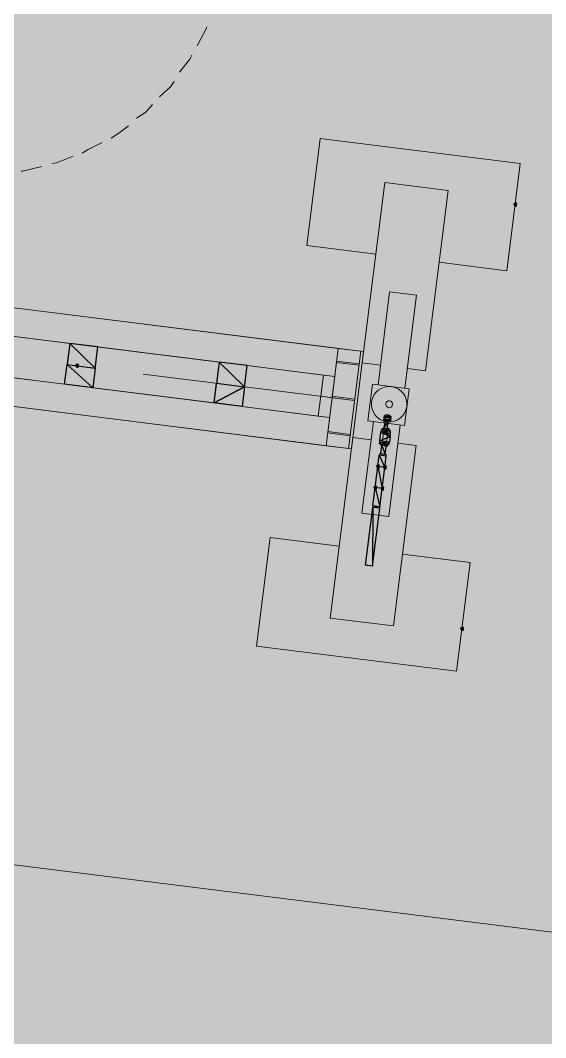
# Model space of a CAD drawing. Header units: metres. Extents: x -4 to 509425, y 7549 to 4732445.
# Drawn here: x 475991.06 to 475994.19, y 4719777.3 to 4719783.36 of the extents above; entities that cross this region are included whole.
import ezdxf

# ---------------------------------------------------------------- set-up
doc = ezdxf.new("R2010")
doc.units = ezdxf.units.M
doc.header["$LTSCALE"] = 0.01
doc.header["$MEASUREMENT"] = 0
doc.layers.get('0').update_dxf_attribs({"lineweight": 0})
doc.layers.add('_SUBESTACIÓN', color=1, linetype='Continuous')
doc.layers.add('SUBESTACION LA VID', color=253, linetype='Continuous')

# ---------------------------------------------------------------- blocks, each defined once
blk = doc.blocks.new('A$Cfff6051d')
at = {"layer": 'SUBESTACION LA VID', "transparency": 33554687}
h = blk.add_hatch(color=256, dxfattribs=at)
h.dxf.hatch_style = 2
h.paths.add_polyline_path([(475994.021, 4719782.2605), (475994.022, 4719782.2689), (475994.0136, 4719782.27), (475994.0042, 4719782.2626), (475994.0115, 4719782.2532), (475994.0199, 4719782.2521)])
h = blk.add_hatch(color=256, dxfattribs=at)
h.dxf.hatch_style = 2
h.paths.add_polyline_path([(475991.4091, 4719781.2996), (475991.4101, 4719781.308), (475991.4017, 4719781.309), (475991.3923, 4719781.3017), (475991.3996, 4719781.2922), (475991.408, 4719781.2912)])
h = blk.add_hatch(color=256, dxfattribs=at)
h.dxf.hatch_style = 2
h.paths.add_polyline_path([(475993.2024, 4719780.6993), (475993.2035, 4719780.7077), (475993.1951, 4719780.7088), (475993.1856, 4719780.7014), (475993.1929, 4719780.692), (475993.2013, 4719780.6909)])
h = blk.add_hatch(color=256, dxfattribs=at)
h.dxf.hatch_style = 2
h.paths.add_polyline_path([(475993.2444, 4719780.694), (475993.2455, 4719780.7024), (475993.2371, 4719780.7035), (475993.2276, 4719780.6962), (475993.2349, 4719780.6867), (475993.2434, 4719780.6856)])
h = blk.add_hatch(color=256, dxfattribs=at)
h.dxf.hatch_style = 2
h.paths.add_polyline_path([(475993.1866, 4719780.5733), (475993.1877, 4719780.5817), (475993.1793, 4719780.5828), (475993.1698, 4719780.5754), (475993.1772, 4719780.566), (475993.1856, 4719780.5649)])
h = blk.add_hatch(color=256, dxfattribs=at)
h.dxf.hatch_style = 2
h.paths.add_polyline_path([(475993.2286, 4719780.568), (475993.2297, 4719780.5764), (475993.2213, 4719780.5775), (475993.2118, 4719780.5702), (475993.2192, 4719780.5607), (475993.2276, 4719780.5596)])
h = blk.add_hatch(color=256, dxfattribs=at)
h.dxf.hatch_style = 2
h.paths.add_polyline_path([(475993.704, 4719779.732), (475993.705, 4719779.7404), (475993.6966, 4719779.7415), (475993.6872, 4719779.7341), (475993.6945, 4719779.7247), (475993.7029, 4719779.7236)])
at = {"layer": 'SUBESTACION LA VID', "lineweight": 15}
for p, q in [((475993.1092, 4719781.3851), (475980.0971, 4719783.0164)), ((475992.9369, 4719781.236), (475980.2188, 4719782.8305)), ((475992.9064, 4719780.9924), (475980.1883, 4719782.5869)), ((475993.0365, 4719780.8054), (475980.0244, 4719782.4368)), ((475991.3271, 4719781.1904), (475991.3577, 4719781.434)), ((475991.4951, 4719781.1693), (475991.5257, 4719781.4129)), ((475992.8853, 4719780.8244), (475992.958, 4719781.404)), ((475993.0924, 4719781.3872), (475993.0197, 4719780.8075)), ((475993.1092, 4719781.3851), (475993.0365, 4719780.8054)), ((475992.2176, 4719781.0788), (475992.2481, 4719781.3224)), ((475993.0819, 4719781.3032), (475992.9475, 4719781.32)), ((475993.0555, 4719781.0932), (475991.7955, 4719781.2511)), ((475992.3856, 4719781.0577), (475992.4161, 4719781.3013)), ((475993.0555, 4719781.0932), (475992.9211, 4719781.11)), ((475993.0566, 4719781.1016), (475992.9222, 4719781.1184)), ((475993.2361, 4719780.9681), (475993.2277, 4719780.9009)), ((475993.2529, 4719780.966), (475993.2445, 4719780.8988)), ((475993.0292, 4719780.8831), (475992.8948, 4719780.9)), ((475993.0303, 4719780.8915), (475992.8959, 4719780.9084)), ((475993.2109, 4719780.903), (475993.2046, 4719780.8526)), ((475993.2277, 4719780.9009), (475993.2214, 4719780.8505)), ((475993.2361, 4719780.8999), (475993.2361, 4719780.8999)), ((475993.2529, 4719780.8978), (475993.2466, 4719780.8474)), ((475993.2697, 4719780.8957), (475993.2634, 4719780.8453)), ((475993.2035, 4719780.776), (475993.2371, 4719780.7718)), ((475993.2182, 4719780.8253), (475993.2119, 4719780.7749)), ((475993.2434, 4719780.8222), (475993.2371, 4719780.7718)), ((475993.236, 4719780.7634), (475993.236, 4719780.7634)), ((475993.2444, 4719780.7623), (475993.236, 4719780.6951)), ((475993.194, 4719780.7004), (475993.1782, 4719780.5744)), ((475993.194, 4719780.7004), (475993.236, 4719780.6951)), ((475993.236, 4719780.6951), (475993.2202, 4719780.5691)), ((475993.2202, 4719780.5691), (475993.2065, 4719780.4599)), ((475993.1645, 4719780.4652), (475993.2065, 4719780.4599)), ((475993.1635, 4719780.4568), (475993.1203, 4719780.1123)), ((475993.2055, 4719780.4515), (475993.1623, 4719780.1071)), ((476076.4761, 4719767.6143), (475978.9986, 4719779.835))]:
    blk.add_line(p, q, dxfattribs=at)
at = {"layer": 'SUBESTACION LA VID', "lineweight": 0}
for p, q in [((475990.4367, 4719781.302), (475991.3271, 4719781.1904)), ((475992.8853, 4719780.8244), (475993.0365, 4719780.8054))]:
    blk.add_line(p, q, dxfattribs=at)
at = {"layer": 'SUBESTACION LA VID', "lineweight": 15}
for points in [[(475992.1175, 4719783.2073), (475992.1732, 4719783.3113), (475992.1743, 4719783.3197)], [(475992.0125, 4719783.0499), (475992.0734, 4719783.1275), (475992.0849, 4719783.1517)], [(475992.958, 4719781.404), (475990.5807, 4719781.702), (475990.587, 4719781.7525), (475990.5618, 4719781.7556), (475990.5555, 4719781.7052), (475986.6073, 4719782.2002), (475986.6137, 4719782.2506), (475986.5969, 4719782.2527), (475986.5905, 4719782.2023), (475982.6424, 4719782.6973), (475982.6487, 4719782.7477), (475982.6235, 4719782.7508), (475982.6172, 4719782.7004), (475980.2399, 4719782.9985)], [(475990.6352, 4719781.5246), (475991.3577, 4719781.434), (475991.3419, 4719781.308), (475991.5099, 4719781.2869), (475991.5257, 4719781.4129), (475992.2481, 4719781.3224), (475992.2323, 4719781.1964), (475992.4003, 4719781.1753), (475992.4161, 4719781.3013), (475992.8697, 4719781.2444), (475992.8539, 4719781.1184), (475992.9211, 4719781.11), (475992.958, 4719781.404)], [(475991.8916, 4719782.9029), (475991.9589, 4719782.9627), (475991.9799, 4719782.9942)], [(475991.7561, 4719782.7748), (475991.8118, 4719782.8105), (475991.8517, 4719782.8567)], [(475991.6049, 4719782.6573), (475991.6511, 4719782.6856), (475991.7078, 4719782.7297)], [(475992.8853, 4719780.8244), (475990.508, 4719781.1224), (475990.5017, 4719781.072), (475990.4765, 4719781.0752), (475990.4828, 4719781.1256), (475986.5347, 4719781.6206), (475986.5283, 4719781.5702), (475986.5115, 4719781.5723), (475986.5179, 4719781.6227), (475982.5697, 4719782.1177), (475982.5634, 4719782.0672), (475982.5382, 4719782.0704), (475982.5445, 4719782.1208), (475980.1672, 4719782.4189)], [(475990.6047, 4719781.281), (475991.3271, 4719781.1904), (475991.3419, 4719781.308), (475991.5099, 4719781.2869), (475991.4951, 4719781.1693), (475992.2176, 4719781.0788), (475992.2323, 4719781.1964), (475992.4003, 4719781.1753), (475992.3856, 4719781.0577), (475992.8392, 4719781.0008), (475992.8539, 4719781.1184), (475992.9211, 4719781.11), (475992.8853, 4719780.8244)], [(475993.5599, 4719781.9173), (475993.9631, 4719781.8667), (475994.0431, 4719782.5052), (475992.8503, 4719782.6547), (475992.7702, 4719782.0163), (475993.1819, 4719781.9647)], [(475991.4316, 4719782.5681), (475991.4683, 4719782.5891), (475991.5503, 4719782.63)], [(475991.253, 4719782.5051), (475991.2793, 4719782.5104), (475991.378, 4719782.5492)], [(475991.0682, 4719782.46), (475991.0766, 4719782.459), (475991.1911, 4719782.4873)], [(475993.3696, 4719781.2842), (475993.4788, 4719781.2705), (475993.6136, 4719782.3457), (475993.2356, 4719782.3931), (475993.1008, 4719781.3179), (475993.21, 4719781.3042)], [(475993.3548, 4719781.1666), (475993.4243, 4719781.721), (475993.2647, 4719781.741), (475993.1952, 4719781.1866)], [(475992.8853, 4719780.8244), (475993.0365, 4719780.8054), (475993.1092, 4719781.3851), (475992.958, 4719781.404), (475992.8853, 4719780.8244)], [(475993.0829, 4719781.3116), (475992.9485, 4719781.3284), (475992.9475, 4719781.32)], [(475992.9369, 4719781.236), (475992.8697, 4719781.2444), (475992.8392, 4719781.0008), (475992.9064, 4719780.9924)], [(475993.1342, 4719780.9724), (475993.3527, 4719780.945), (475993.38, 4719781.1634), (475993.1616, 4719781.1908), (475993.1342, 4719780.9724)], [(475993.1623, 4719780.1071), (475993.1203, 4719780.1123), (475993.1635, 4719780.4568), (475993.1645, 4719780.4652), (475993.1782, 4719780.5744), (475993.194, 4719780.7004), (475993.2024, 4719780.7676), (475993.2035, 4719780.776), (475993.2119, 4719780.7749), (475993.2182, 4719780.8253), (475993.2098, 4719780.8264), (475993.2109, 4719780.8348), (475993.2025, 4719780.8358), (475993.2035, 4719780.8442), (475993.2046, 4719780.8526), (475993.2109, 4719780.903), (475993.2119, 4719780.9114), (475993.2214, 4719780.9188), (475993.2308, 4719780.9261), (475993.2361, 4719780.9681), (475993.2288, 4719780.9776), (475993.2298, 4719780.986), (475993.2309, 4719780.9944), (475993.2319, 4719781.0028), (475993.2403, 4719781.0017), (475993.2414, 4719781.0101), (475993.2498, 4719781.0091), (475993.2582, 4719781.008), (475993.2655, 4719780.9986), (475993.2739, 4719780.9975), (475993.2729, 4719780.9891), (475993.2718, 4719780.9807), (475993.2708, 4719780.9723), (475993.2624, 4719780.9734), (475993.2613, 4719780.965), (475993.2529, 4719780.966), (475993.2476, 4719780.924), (475993.256, 4719780.923), (475993.255, 4719780.9146), (475993.2634, 4719780.9135), (475993.2623, 4719780.9051), (475993.2707, 4719780.9041), (475993.2697, 4719780.8957), (475993.2686, 4719780.8873), (475993.2676, 4719780.8789), (475993.2634, 4719780.8453), (475993.2623, 4719780.8369), (475993.2529, 4719780.8295), (475993.2518, 4719780.8211), (475993.2434, 4719780.8222), (475993.2371, 4719780.7718), (475993.2455, 4719780.7707), (475993.2444, 4719780.7623), (475993.236, 4719780.6951), (475993.2202, 4719780.5691), (475993.2065, 4719780.4599), (475993.2055, 4719780.4515), (475993.1623, 4719780.1071)], [(475993.3275, 4719780.9481), (475993.259, 4719780.4021), (475993.0994, 4719780.4221), (475993.1678, 4719780.9682)], [(475993.3138, 4719780.8389), (475993.423, 4719780.8252), (475993.2882, 4719779.75), (475992.9101, 4719779.7974), (475993.045, 4719780.8726), (475993.1542, 4719780.8589)], [(475993.2024, 4719780.7676), (475993.2024, 4719780.7676), (475993.194, 4719780.7004)], [(475993.1782, 4719780.5744), (475993.2202, 4719780.5691), (475993.1782, 4719780.5744), (475993.1645, 4719780.4652)], [(475993.1645, 4719780.4652), (475993.1635, 4719780.4568), (475993.2055, 4719780.4515), (475993.2065, 4719780.4599)], [(475993.3419, 4719780.1784), (475993.7451, 4719780.1279), (475993.664, 4719779.481), (475992.4712, 4719779.6306), (475992.5522, 4719780.2774), (475992.9639, 4719780.2258)], [(475993.1203, 4719780.1123), (475993.1287, 4719780.1113), (475993.1539, 4719780.1081), (475993.1623, 4719780.1071)]]:
    blk.add_lwpolyline(points, dxfattribs=at)
at = {"layer": 'SUBESTACION LA VID'}
for points in [[(475994.021, 4719782.2605), (475994.022, 4719782.2689), (475994.0136, 4719782.27), (475994.0042, 4719782.2626), (475994.0115, 4719782.2532), (475994.0199, 4719782.2521)], [(475991.3419, 4719781.308), (475991.5099, 4719781.2869), (475991.3577, 4719781.434)], [(475991.5099, 4719781.2869), (475991.5257, 4719781.4129), (475991.3577, 4719781.434)], [(475992.2323, 4719781.1964), (475992.4003, 4719781.1753), (475992.2481, 4719781.3224)], [(475992.4003, 4719781.1753), (475992.4161, 4719781.3013), (475992.2481, 4719781.3224)], [(475991.3271, 4719781.1904), (475991.3419, 4719781.308), (475991.4951, 4719781.1693)], [(475991.4951, 4719781.1693), (475991.3419, 4719781.308), (475991.5099, 4719781.2869)], [(475991.4091, 4719781.2996), (475991.4101, 4719781.308), (475991.4017, 4719781.309), (475991.3923, 4719781.3017), (475991.3996, 4719781.2922), (475991.408, 4719781.2912)], [(475992.2176, 4719781.0788), (475992.2323, 4719781.1964), (475992.4003, 4719781.1753)], [(475992.3856, 4719781.0577), (475992.2176, 4719781.0788), (475992.4003, 4719781.1753)], [(475993.2024, 4719780.6993), (475993.2035, 4719780.7077), (475993.1951, 4719780.7088), (475993.1856, 4719780.7014), (475993.1929, 4719780.692), (475993.2013, 4719780.6909)], [(475993.2444, 4719780.694), (475993.2455, 4719780.7024), (475993.2371, 4719780.7035), (475993.2276, 4719780.6962), (475993.2349, 4719780.6867), (475993.2434, 4719780.6856)], [(475993.1866, 4719780.5733), (475993.1877, 4719780.5817), (475993.1793, 4719780.5828), (475993.1698, 4719780.5754), (475993.1772, 4719780.566), (475993.1856, 4719780.5649)], [(475993.2286, 4719780.568), (475993.2297, 4719780.5764), (475993.2213, 4719780.5775), (475993.2118, 4719780.5702), (475993.2192, 4719780.5607), (475993.2276, 4719780.5596)], [(475993.704, 4719779.732), (475993.705, 4719779.7404), (475993.6966, 4719779.7415), (475993.6872, 4719779.7341), (475993.6945, 4719779.7247), (475993.7029, 4719779.7236)]]:
    blk.add_lwpolyline(points, close=True, dxfattribs=at)
at = {"layer": 'SUBESTACION LA VID', "lineweight": 0}
for points in [[(475994.021, 4719782.2605), (475994.022, 4719782.2689), (475994.0136, 4719782.27), (475994.0042, 4719782.2626), (475994.0115, 4719782.2532), (475994.0199, 4719782.2521)], [(475991.3419, 4719781.308), (475991.5099, 4719781.2869), (475991.3577, 4719781.434)], [(475991.5099, 4719781.2869), (475991.5257, 4719781.4129), (475991.3577, 4719781.434)], [(475992.2323, 4719781.1964), (475992.4003, 4719781.1753), (475992.2481, 4719781.3224)], [(475992.4003, 4719781.1753), (475992.4161, 4719781.3013), (475992.2481, 4719781.3224)], [(475991.3271, 4719781.1904), (475991.3419, 4719781.308), (475991.4951, 4719781.1693)], [(475991.4951, 4719781.1693), (475991.3419, 4719781.308), (475991.5099, 4719781.2869)], [(475991.4091, 4719781.2996), (475991.4101, 4719781.308), (475991.4017, 4719781.309), (475991.3923, 4719781.3017), (475991.3996, 4719781.2922), (475991.408, 4719781.2912)], [(475992.2176, 4719781.0788), (475992.2323, 4719781.1964), (475992.4003, 4719781.1753)], [(475992.3856, 4719781.0577), (475992.2176, 4719781.0788), (475992.4003, 4719781.1753)], [(475993.2024, 4719780.6993), (475993.2035, 4719780.7077), (475993.1951, 4719780.7088), (475993.1856, 4719780.7014), (475993.1929, 4719780.692), (475993.2013, 4719780.6909)], [(475993.2444, 4719780.694), (475993.2455, 4719780.7024), (475993.2371, 4719780.7035), (475993.2276, 4719780.6962), (475993.2349, 4719780.6867), (475993.2434, 4719780.6856)], [(475993.1866, 4719780.5733), (475993.1877, 4719780.5817), (475993.1793, 4719780.5828), (475993.1698, 4719780.5754), (475993.1772, 4719780.566), (475993.1856, 4719780.5649)], [(475993.2286, 4719780.568), (475993.2297, 4719780.5764), (475993.2213, 4719780.5775), (475993.2118, 4719780.5702), (475993.2192, 4719780.5607), (475993.2276, 4719780.5596)], [(475993.704, 4719779.732), (475993.705, 4719779.7404), (475993.6966, 4719779.7415), (475993.6872, 4719779.7341), (475993.6945, 4719779.7247), (475993.7029, 4719779.7236)]]:
    blk.add_lwpolyline(points, close=True, dxfattribs=at)
for points in [[(475991.3577, 4719781.434), (475990.4672, 4719781.5456), (475987.8211, 4719781.8774)], [(475992.4161, 4719781.3013), (475991.3577, 4719781.434), (475992.2481, 4719781.3224)], [(475992.3856, 4719781.0577), (475991.3271, 4719781.1904), (475992.2176, 4719781.0788)], [(475993.2582, 4719781.008), (475993.2414, 4719781.0101), (475993.2655, 4719780.9986), (475993.2403, 4719781.0017), (475993.2655, 4719780.9986), (475993.2403, 4719781.0017)], [(475993.2498, 4719781.0091), (475993.2582, 4719781.008), (475993.2498, 4719781.0091)], [(475993.2718, 4719780.9807), (475993.2288, 4719780.9776), (475993.2708, 4719780.9723), (475993.2288, 4719780.9776), (475993.2708, 4719780.9723)], [(475993.2288, 4719780.9776), (475993.2624, 4719780.9734), (475993.2288, 4719780.9776)], [(475993.2718, 4719780.9807), (475993.2298, 4719780.986), (475993.2718, 4719780.9807), (475993.2298, 4719780.986), (475993.2718, 4719780.9807), (475993.2298, 4719780.986)], [(475993.2739, 4719780.9975), (475993.2319, 4719781.0028), (475993.2729, 4719780.9891), (475993.2309, 4719780.9944), (475993.2729, 4719780.9891), (475993.2309, 4719780.9944), (475993.2729, 4719780.9891)], [(475993.2655, 4719780.9986), (475993.2319, 4719781.0028), (475993.2655, 4719780.9986)], [(475993.2372, 4719780.9765), (475993.2624, 4719780.9734), (475993.2361, 4719780.9681), (475993.2613, 4719780.965), (475993.2361, 4719780.9681), (475993.2613, 4719780.965), (475993.2361, 4719780.9681), (475993.2613, 4719780.965)], [(475993.2308, 4719780.9261), (475993.255, 4719780.9146), (475993.2214, 4719780.9188), (475993.2634, 4719780.9135), (475993.2214, 4719780.9188), (475993.2623, 4719780.9051), (475993.2119, 4719780.9114), (475993.2707, 4719780.9041), (475993.2119, 4719780.9114), (475993.2697, 4719780.8957), (475993.2109, 4719780.903), (475993.2697, 4719780.8957), (475993.2109, 4719780.903), (475993.2686, 4719780.8873), (475993.2109, 4719780.903), (475993.2676, 4719780.8789)], [(475993.256, 4719780.923), (475993.2308, 4719780.9261), (475993.256, 4719780.923), (475993.2308, 4719780.9261), (475993.256, 4719780.923)], [(475993.2046, 4719780.8526), (475993.2634, 4719780.8453), (475993.2035, 4719780.8442), (475993.2623, 4719780.8369), (475993.2035, 4719780.8442), (475993.2623, 4719780.8369), (475993.2025, 4719780.8358), (475993.2613, 4719780.8285)], [(475993.2025, 4719780.8358), (475993.2529, 4719780.8295), (475993.2109, 4719780.8348), (475993.2529, 4719780.8295), (475993.2098, 4719780.8264), (475993.2518, 4719780.8211)], [(475993.2098, 4719780.8264), (475993.2434, 4719780.8222), (475993.2182, 4719780.8253), (475993.2434, 4719780.8222), (475993.2182, 4719780.8253)], [(475993.2444, 4719780.7623), (475993.2024, 4719780.7676), (475993.2444, 4719780.7623)], [(475993.2371, 4719780.7718), (475993.2035, 4719780.776), (475993.2371, 4719780.7718), (475993.2035, 4719780.776), (475993.2455, 4719780.7707), (475993.2035, 4719780.776), (475993.2455, 4719780.7707), (475993.2035, 4719780.776), (475993.2455, 4719780.7707), (475993.2035, 4719780.776), (475993.2455, 4719780.7707)], [(475993.194, 4719780.7004), (475993.236, 4719780.6951), (475993.194, 4719780.7004), (475993.236, 4719780.6951), (475993.194, 4719780.7004), (475993.236, 4719780.6951), (475993.194, 4719780.7004), (475993.236, 4719780.6951), (475993.194, 4719780.7004), (475993.236, 4719780.6951), (475993.194, 4719780.7004), (475993.236, 4719780.6951)], [(475993.2202, 4719780.5691), (475993.1782, 4719780.5744), (475993.2202, 4719780.5691)], [(475993.1645, 4719780.4652), (475993.2055, 4719780.4515), (475993.1635, 4719780.4568)]]:
    blk.add_lwpolyline(points, dxfattribs=at)
at = {"layer": 'SUBESTACION LA VID', "lineweight": 15}
for points, knots in [([(475993.2487, 4719780.9665), (475993.3067, 4719780.9593), (475993.3596, 4719781.0004), (475993.3669, 4719781.0584), (475993.3741, 4719781.1164), (475993.333, 4719781.1693), (475993.275, 4719781.1766), (475993.217, 4719781.1838), (475993.1641, 4719781.1427), (475993.1569, 4719781.0847), (475993.1496, 4719781.0267), (475993.1907, 4719780.9738), (475993.2487, 4719780.9665)], [0, 0, 0, 0, 1, 1, 1, 2, 2, 2, 3, 3, 3, 4, 4, 4, 4]), ([(475993.2592, 4719781.0505), (475993.2708, 4719781.0491), (475993.2814, 4719781.0573), (475993.2829, 4719781.0689), (475993.2843, 4719781.0805), (475993.2761, 4719781.0911), (475993.2645, 4719781.0925), (475993.2529, 4719781.094), (475993.2423, 4719781.0858), (475993.2409, 4719781.0742), (475993.2394, 4719781.0626), (475993.2476, 4719781.052), (475993.2592, 4719781.0505)], [0, 0, 0, 0, 1, 1, 1, 2, 2, 2, 3, 3, 3, 4, 4, 4, 4]), ([(475993.2567, 4719780.9671), (475993.2665, 4719780.9696), (475993.2731, 4719780.9788), (475993.2725, 4719780.9889), (475993.2718, 4719780.999), (475993.264, 4719781.0073), (475993.254, 4719781.0085), (475993.2439, 4719781.0098), (475993.2344, 4719781.0038), (475993.2312, 4719780.9941), (475993.2281, 4719780.9845), (475993.2322, 4719780.9739), (475993.2411, 4719780.969)], [0, 0, 0, 0, 1, 1, 1, 2, 2, 2, 3, 3, 3, 4, 4, 4, 4]), ([(475993.2387, 4719780.9891), (475993.2379, 4719780.9822), (475993.2428, 4719780.9758), (475993.2498, 4719780.9749), (475993.2567, 4719780.9741), (475993.2631, 4719780.979), (475993.2639, 4719780.986), (475993.2648, 4719780.9929), (475993.2599, 4719780.9993), (475993.2529, 4719781.0001), (475993.246, 4719781.001), (475993.2396, 4719780.9961), (475993.2387, 4719780.9891)], [0, 0, 0, 0, 1, 1, 1, 2, 2, 2, 3, 3, 3, 4, 4, 4, 4]), ([(475993.2219, 4719780.8547), (475993.221, 4719780.8478), (475993.2259, 4719780.8414), (475993.2329, 4719780.8405), (475993.2399, 4719780.8397), (475993.2462, 4719780.8446), (475993.2471, 4719780.8516)], [0, 0, 0, 0, 1, 1, 1, 2, 2, 2, 2])]:
    blk.add_open_spline(points, degree=3, knots=knots, dxfattribs=at)
at = {"layer": 'SUBESTACION LA VID'}
for points in [[(475993.2361, 4719780.9681), (475993.2361, 4719780.9681), (475993.2529, 4719780.966), (475993.2529, 4719780.966), (475993.2529, 4719780.966), (475993.2308, 4719780.9261), (475993.2308, 4719780.9261), (475993.2308, 4719780.9261), (475993.2361, 4719780.9681), (475993.2361, 4719780.9681)], [(475993.2529, 4719780.966), (475993.2529, 4719780.966), (475993.2308, 4719780.9261), (475993.2308, 4719780.9261), (475993.2308, 4719780.9261), (475993.2476, 4719780.924), (475993.2476, 4719780.924), (475993.2476, 4719780.924), (475993.2529, 4719780.966), (475993.2529, 4719780.966)], [(475993.2109, 4719780.903), (475993.2109, 4719780.903), (475993.2676, 4719780.8789), (475993.2676, 4719780.8789), (475993.2676, 4719780.8789), (475993.2046, 4719780.8526), (475993.2046, 4719780.8526), (475993.2046, 4719780.8526), (475993.2109, 4719780.903), (475993.2109, 4719780.903)], [(475993.2676, 4719780.8789), (475993.2676, 4719780.8789), (475993.2046, 4719780.8526), (475993.2046, 4719780.8526), (475993.2046, 4719780.8526), (475993.2634, 4719780.8453), (475993.2634, 4719780.8453), (475993.2634, 4719780.8453), (475993.2676, 4719780.8789), (475993.2676, 4719780.8789)], [(475993.194, 4719780.7004), (475993.194, 4719780.7004), (475993.236, 4719780.6951), (475993.236, 4719780.6951), (475993.236, 4719780.6951), (475993.2024, 4719780.7676), (475993.2024, 4719780.7676), (475993.2024, 4719780.7676), (475993.194, 4719780.7004), (475993.194, 4719780.7004)], [(475993.236, 4719780.6951), (475993.236, 4719780.6951), (475993.2024, 4719780.7676), (475993.2024, 4719780.7676), (475993.2024, 4719780.7676), (475993.2444, 4719780.7623), (475993.2444, 4719780.7623), (475993.2444, 4719780.7623), (475993.236, 4719780.6951), (475993.236, 4719780.6951)], [(475993.2119, 4719780.7749), (475993.2119, 4719780.7749), (475993.2371, 4719780.7718), (475993.2371, 4719780.7718), (475993.2371, 4719780.7718), (475993.2182, 4719780.8253), (475993.2182, 4719780.8253), (475993.2182, 4719780.8253), (475993.2119, 4719780.7749), (475993.2119, 4719780.7749)], [(475993.2371, 4719780.7718), (475993.2371, 4719780.7718), (475993.2182, 4719780.8253), (475993.2182, 4719780.8253), (475993.2182, 4719780.8253), (475993.2434, 4719780.8222), (475993.2434, 4719780.8222), (475993.2434, 4719780.8222), (475993.2371, 4719780.7718), (475993.2371, 4719780.7718)], [(475993.1782, 4719780.5744), (475993.1782, 4719780.5744), (475993.2202, 4719780.5691), (475993.2202, 4719780.5691), (475993.2202, 4719780.5691), (475993.194, 4719780.7004), (475993.194, 4719780.7004), (475993.194, 4719780.7004), (475993.1782, 4719780.5744), (475993.1782, 4719780.5744)], [(475993.2202, 4719780.5691), (475993.2202, 4719780.5691), (475993.194, 4719780.7004), (475993.194, 4719780.7004), (475993.194, 4719780.7004), (475993.236, 4719780.6951), (475993.236, 4719780.6951), (475993.236, 4719780.6951), (475993.2202, 4719780.5691), (475993.2202, 4719780.5691)], [(475993.1645, 4719780.4652), (475993.1645, 4719780.4652), (475993.2065, 4719780.4599), (475993.2065, 4719780.4599), (475993.2065, 4719780.4599), (475993.1782, 4719780.5744), (475993.1782, 4719780.5744), (475993.1782, 4719780.5744), (475993.1645, 4719780.4652), (475993.1645, 4719780.4652)], [(475993.2065, 4719780.4599), (475993.2065, 4719780.4599), (475993.1782, 4719780.5744), (475993.1782, 4719780.5744), (475993.1782, 4719780.5744), (475993.2202, 4719780.5691), (475993.2202, 4719780.5691), (475993.2202, 4719780.5691), (475993.2065, 4719780.4599), (475993.2065, 4719780.4599)], [(475993.1203, 4719780.1123), (475993.1203, 4719780.1123), (475993.1623, 4719780.1071), (475993.1623, 4719780.1071), (475993.1623, 4719780.1071), (475993.1635, 4719780.4568), (475993.1635, 4719780.4568), (475993.1635, 4719780.4568), (475993.1203, 4719780.1123), (475993.1203, 4719780.1123)], [(475993.1623, 4719780.1071), (475993.1623, 4719780.1071), (475993.1635, 4719780.4568), (475993.1635, 4719780.4568), (475993.1635, 4719780.4568), (475993.2055, 4719780.4515), (475993.2055, 4719780.4515), (475993.2055, 4719780.4515), (475993.1623, 4719780.1071), (475993.1623, 4719780.1071)]]:
    blk.add_open_spline(points, degree=3, knots=[0, 0, 0, 0, 1, 1, 1, 2, 2, 2, 3, 3, 3, 3], dxfattribs=at)
at = {"layer": 'SUBESTACION LA VID', "lineweight": 0}
for points in [[(475993.2361, 4719780.9681), (475993.2361, 4719780.9681), (475993.2529, 4719780.966), (475993.2529, 4719780.966), (475993.2529, 4719780.966), (475993.2308, 4719780.9261), (475993.2308, 4719780.9261), (475993.2308, 4719780.9261), (475993.2361, 4719780.9681), (475993.2361, 4719780.9681)], [(475993.2529, 4719780.966), (475993.2529, 4719780.966), (475993.2308, 4719780.9261), (475993.2308, 4719780.9261), (475993.2308, 4719780.9261), (475993.2476, 4719780.924), (475993.2476, 4719780.924), (475993.2476, 4719780.924), (475993.2529, 4719780.966), (475993.2529, 4719780.966)], [(475993.2109, 4719780.903), (475993.2109, 4719780.903), (475993.2676, 4719780.8789), (475993.2676, 4719780.8789), (475993.2676, 4719780.8789), (475993.2046, 4719780.8526), (475993.2046, 4719780.8526), (475993.2046, 4719780.8526), (475993.2109, 4719780.903), (475993.2109, 4719780.903)], [(475993.2676, 4719780.8789), (475993.2676, 4719780.8789), (475993.2046, 4719780.8526), (475993.2046, 4719780.8526), (475993.2046, 4719780.8526), (475993.2634, 4719780.8453), (475993.2634, 4719780.8453), (475993.2634, 4719780.8453), (475993.2676, 4719780.8789), (475993.2676, 4719780.8789)], [(475993.194, 4719780.7004), (475993.194, 4719780.7004), (475993.236, 4719780.6951), (475993.236, 4719780.6951), (475993.236, 4719780.6951), (475993.2024, 4719780.7676), (475993.2024, 4719780.7676), (475993.2024, 4719780.7676), (475993.194, 4719780.7004), (475993.194, 4719780.7004)], [(475993.236, 4719780.6951), (475993.236, 4719780.6951), (475993.2024, 4719780.7676), (475993.2024, 4719780.7676), (475993.2024, 4719780.7676), (475993.2444, 4719780.7623), (475993.2444, 4719780.7623), (475993.2444, 4719780.7623), (475993.236, 4719780.6951), (475993.236, 4719780.6951)], [(475993.2119, 4719780.7749), (475993.2119, 4719780.7749), (475993.2371, 4719780.7718), (475993.2371, 4719780.7718), (475993.2371, 4719780.7718), (475993.2182, 4719780.8253), (475993.2182, 4719780.8253), (475993.2182, 4719780.8253), (475993.2119, 4719780.7749), (475993.2119, 4719780.7749)], [(475993.2371, 4719780.7718), (475993.2371, 4719780.7718), (475993.2182, 4719780.8253), (475993.2182, 4719780.8253), (475993.2182, 4719780.8253), (475993.2434, 4719780.8222), (475993.2434, 4719780.8222), (475993.2434, 4719780.8222), (475993.2371, 4719780.7718), (475993.2371, 4719780.7718)], [(475993.1782, 4719780.5744), (475993.1782, 4719780.5744), (475993.2202, 4719780.5691), (475993.2202, 4719780.5691), (475993.2202, 4719780.5691), (475993.194, 4719780.7004), (475993.194, 4719780.7004), (475993.194, 4719780.7004), (475993.1782, 4719780.5744), (475993.1782, 4719780.5744)], [(475993.2202, 4719780.5691), (475993.2202, 4719780.5691), (475993.194, 4719780.7004), (475993.194, 4719780.7004), (475993.194, 4719780.7004), (475993.236, 4719780.6951), (475993.236, 4719780.6951), (475993.236, 4719780.6951), (475993.2202, 4719780.5691), (475993.2202, 4719780.5691)], [(475993.1645, 4719780.4652), (475993.1645, 4719780.4652), (475993.2065, 4719780.4599), (475993.2065, 4719780.4599), (475993.2065, 4719780.4599), (475993.1782, 4719780.5744), (475993.1782, 4719780.5744), (475993.1782, 4719780.5744), (475993.1645, 4719780.4652), (475993.1645, 4719780.4652)], [(475993.2065, 4719780.4599), (475993.2065, 4719780.4599), (475993.1782, 4719780.5744), (475993.1782, 4719780.5744), (475993.1782, 4719780.5744), (475993.2202, 4719780.5691), (475993.2202, 4719780.5691), (475993.2202, 4719780.5691), (475993.2065, 4719780.4599), (475993.2065, 4719780.4599)], [(475993.1203, 4719780.1123), (475993.1203, 4719780.1123), (475993.1623, 4719780.1071), (475993.1623, 4719780.1071), (475993.1623, 4719780.1071), (475993.1635, 4719780.4568), (475993.1635, 4719780.4568), (475993.1635, 4719780.4568), (475993.1203, 4719780.1123), (475993.1203, 4719780.1123)], [(475993.1623, 4719780.1071), (475993.1623, 4719780.1071), (475993.1635, 4719780.4568), (475993.1635, 4719780.4568), (475993.1635, 4719780.4568), (475993.2055, 4719780.4515), (475993.2055, 4719780.4515), (475993.2055, 4719780.4515), (475993.1623, 4719780.1071), (475993.1623, 4719780.1071)]]:
    blk.add_open_spline(points, degree=3, knots=[0, 0, 0, 0, 1, 1, 1, 2, 2, 2, 3, 3, 3, 3], dxfattribs=at)
at = {"layer": 'SUBESTACION LA VID', "lineweight": 15}
for points in [[(475993.2362, 4719780.9328), (475993.2232, 4719780.9308), (475993.213, 4719780.9203), (475993.2114, 4719780.9072)], [(475993.2343, 4719780.9144), (475993.2309, 4719780.9124), (475993.2287, 4719780.909), (475993.2282, 4719780.9051)], [(475993.2534, 4719780.902), (475993.2539, 4719780.9058), (475993.2526, 4719780.9097), (475993.2498, 4719780.9125)], [(475993.2702, 4719780.8998), (475993.2718, 4719780.913), (475993.2646, 4719780.9256), (475993.2525, 4719780.9308)], [(475993.2051, 4719780.8568), (475993.2035, 4719780.8445), (475993.2098, 4719780.8325), (475993.2209, 4719780.8268)], [(475993.2412, 4719780.8243), (475993.2533, 4719780.8271), (475993.2623, 4719780.8371), (475993.2639, 4719780.8494)]]:
    blk.add_open_spline(points, degree=3, dxfattribs=at)

msp = doc.modelspace()

# ---------------------------------------------------------------- hatches: boundary and pattern name
at = {"layer": '_SUBESTACIÓN', "transparency": 33554559}
h = msp.add_hatch(color=1, dxfattribs=at)
h.dxf.hatch_style = 1
h.paths.add_polyline_path([(475968.6399, 4719805.825), (476089.9386, 4719790.615), (476078.1686, 4719696.74), (475956.8686, 4719711.9502)])

# ---------------------------------------------------------------- block references
at = {"linetype": 'Continuous'}
msp.add_blockref('A$Cfff6051d', (0, 0), dxfattribs=at)

doc.saveas('drawing.dxf')
